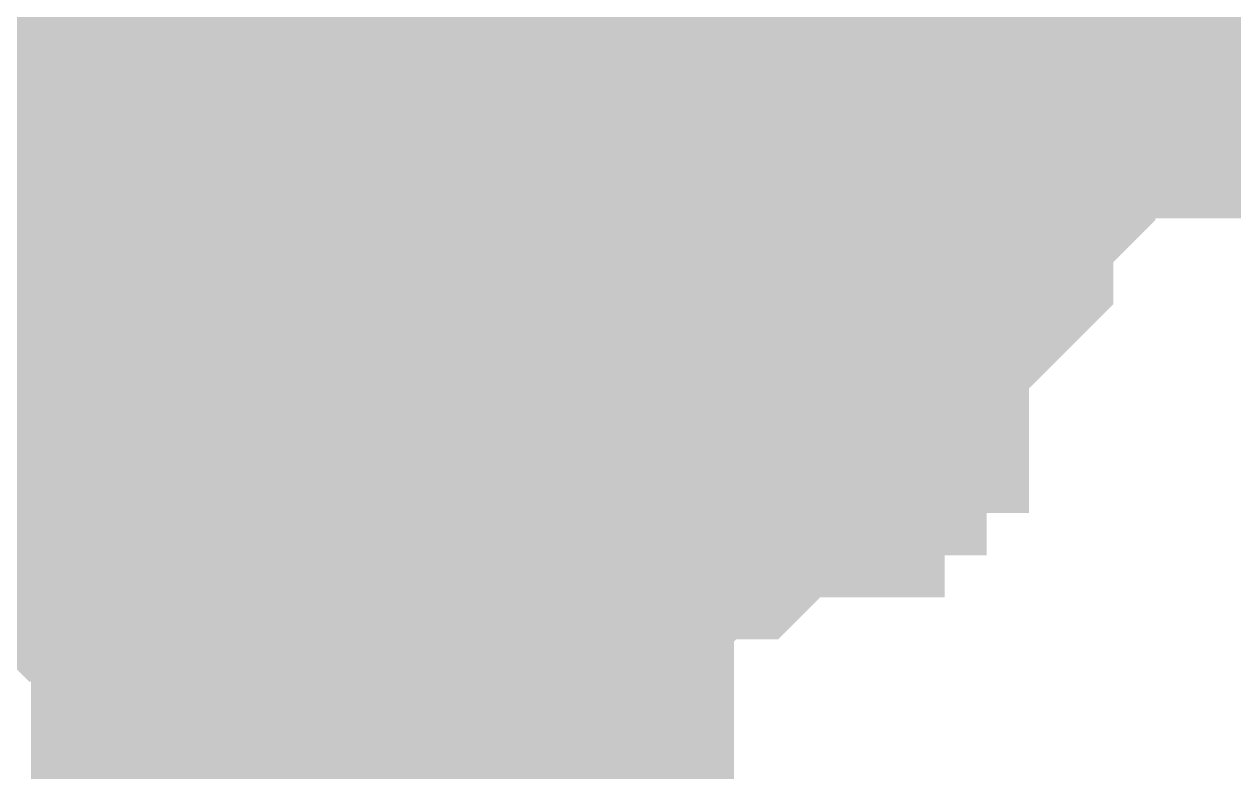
# Model space of a CAD drawing. Header units: inches. Extents: x 0 to 841, y 0 to 594.
# Drawn here: x 789.639 to 790.928, y 499.021 to 499.818 of the extents above; entities that cross this region are included whole.
import ezdxf

# ---------------------------------------------------------------- set-up
doc = ezdxf.new("R2010")
doc.units = ezdxf.units.IN
doc.layers.add('Sheet', color=255, linetype='Continuous')

msp = doc.modelspace()

# ---------------------------------------------------------------- linework, layer by layer
at = {"layer": 'Sheet'}
for points in [[(790.0208, 505.466, 0.7493, 0.7493, 0), (790.0208, 499.9859, 0.7493, 0.7493, 0)], [(752.5162, 492.4846, 0.7493, 0.7493, 0), (769.9884, 492.4846, 0.7493, 0.7493, 0), (769.9884, 499.9859, 0.7493, 0.7493, 0), (790.0208, 499.9859, 0.7493, 0.7493, 0)], [(790.0208, 499.9859, 0.7493, 0.7493, 0), (790.0208, 494.461, 0.7493, 0.7493, 0)], [(790.0208, 499.9859, 0.7493, 0.7493, 0), (790.0208, 499.9859, 0.7493, 0.7493, 0), (795.0064, 499.9859, 0.7493, 0.7493, 0)], [(790.7394, 499.9859, 0.2997, 0.2997, 0), (790.7394, 499.941, 0.2997, 0.2997, 0), (790.7394, 499.8961, 0.2997, 0.2997, 0), (790.7394, 499.8512, 0.2997, 0.2997, 0), (790.7394, 499.8063, 0.2997, 0.2997, 0), (790.7394, 499.8063, 0.2997, 0.2997, 0), (790.6945, 499.7613, 0.2997, 0.2997, 0), (790.6945, 499.7164, 0.2997, 0.2997, 0), (790.6945, 499.6715, 0.2997, 0.2997, 0), (790.6496, 499.6266, 0.2997, 0.2997, 0), (790.6496, 499.6266, 0.2997, 0.2997, 0), (790.6496, 499.5817, 0.2997, 0.2997, 0), (790.6047, 499.5368, 0.2997, 0.2997, 0), (790.6047, 499.5368, 0.2997, 0.2997, 0), (790.5598, 499.4918, 0.2997, 0.2997, 0), (790.5598, 499.4469, 0.2997, 0.2997, 0), (790.5148, 499.4469, 0.2997, 0.2997, 0), (790.5148, 499.402, 0.2997, 0.2997, 0), (790.4699, 499.402, 0.2997, 0.2997, 0), (790.4699, 499.3571, 0.2997, 0.2997, 0), (790.425, 499.3571, 0.2997, 0.2997, 0), (790.3801, 499.3122, 0.2997, 0.2997, 0), (790.3801, 499.3122, 0.2997, 0.2997, 0), (790.3352, 499.3122, 0.2997, 0.2997, 0), (790.2903, 499.2672, 0.2997, 0.2997, 0), (790.2903, 499.2672, 0.2997, 0.2997, 0), (790.2454, 499.2672, 0.2997, 0.2997, 0), (790.2004, 499.2223, 0.2997, 0.2997, 0), (790.1555, 499.2223, 0.2997, 0.2997, 0), (790.1106, 499.2223, 0.2997, 0.2997, 0), (790.1106, 499.2223, 0.2997, 0.2997, 0), (790.0657, 499.2223, 0.2997, 0.2997, 0), (790.0208, 499.2223, 0.2997, 0.2997, 0)], [(790.7394, 499.9859, 0.2997, 0.2997, 0), (790.7394, 499.941, 0.2997, 0.2997, 0), (790.7394, 499.8961, 0.2997, 0.2997, 0), (790.7394, 499.8512, 0.2997, 0.2997, 0), (790.7394, 499.8063, 0.2997, 0.2997, 0), (790.7394, 499.8063, 0.2997, 0.2997, 0), (790.6945, 499.7613, 0.2997, 0.2997, 0), (790.6945, 499.7164, 0.2997, 0.2997, 0), (790.6945, 499.6715, 0.2997, 0.2997, 0), (790.6496, 499.6266, 0.2997, 0.2997, 0), (790.6496, 499.6266, 0.2997, 0.2997, 0), (790.6496, 499.5817, 0.2997, 0.2997, 0), (790.6047, 499.5368, 0.2997, 0.2997, 0), (790.6047, 499.5368, 0.2997, 0.2997, 0), (790.5598, 499.4918, 0.2997, 0.2997, 0), (790.5598, 499.4469, 0.2997, 0.2997, 0), (790.5148, 499.4469, 0.2997, 0.2997, 0), (790.5148, 499.402, 0.2997, 0.2997, 0), (790.4699, 499.402, 0.2997, 0.2997, 0), (790.4699, 499.3571, 0.2997, 0.2997, 0), (790.425, 499.3571, 0.2997, 0.2997, 0), (790.3801, 499.3122, 0.2997, 0.2997, 0), (790.3801, 499.3122, 0.2997, 0.2997, 0), (790.3352, 499.3122, 0.2997, 0.2997, 0), (790.2903, 499.2672, 0.2997, 0.2997, 0), (790.2903, 499.2672, 0.2997, 0.2997, 0), (790.2454, 499.2672, 0.2997, 0.2997, 0), (790.2004, 499.2223, 0.2997, 0.2997, 0), (790.1555, 499.2223, 0.2997, 0.2997, 0), (790.1106, 499.2223, 0.2997, 0.2997, 0), (790.1106, 499.2223, 0.2997, 0.2997, 0), (790.0657, 499.2223, 0.2997, 0.2997, 0), (790.0208, 499.2223, 0.2997, 0.2997, 0)], [(790.7394, 499.9859, 0.2997, 0.2997, 0), (790.7394, 499.941, 0.2997, 0.2997, 0), (790.7394, 499.8961, 0.2997, 0.2997, 0), (790.7394, 499.8512, 0.2997, 0.2997, 0), (790.7394, 499.8063, 0.2997, 0.2997, 0), (790.7394, 499.8063, 0.2997, 0.2997, 0), (790.6945, 499.7613, 0.2997, 0.2997, 0), (790.6945, 499.7164, 0.2997, 0.2997, 0), (790.6945, 499.6715, 0.2997, 0.2997, 0), (790.6496, 499.6266, 0.2997, 0.2997, 0), (790.6496, 499.6266, 0.2997, 0.2997, 0), (790.6496, 499.5817, 0.2997, 0.2997, 0), (790.6047, 499.5368, 0.2997, 0.2997, 0), (790.6047, 499.5368, 0.2997, 0.2997, 0), (790.5598, 499.4918, 0.2997, 0.2997, 0), (790.5598, 499.4469, 0.2997, 0.2997, 0), (790.5148, 499.4469, 0.2997, 0.2997, 0), (790.5148, 499.402, 0.2997, 0.2997, 0), (790.4699, 499.402, 0.2997, 0.2997, 0), (790.4699, 499.3571, 0.2997, 0.2997, 0), (790.425, 499.3571, 0.2997, 0.2997, 0), (790.3801, 499.3122, 0.2997, 0.2997, 0), (790.3801, 499.3122, 0.2997, 0.2997, 0), (790.3352, 499.3122, 0.2997, 0.2997, 0), (790.2903, 499.2672, 0.2997, 0.2997, 0), (790.2903, 499.2672, 0.2997, 0.2997, 0), (790.2454, 499.2672, 0.2997, 0.2997, 0), (790.2004, 499.2223, 0.2997, 0.2997, 0), (790.1555, 499.2223, 0.2997, 0.2997, 0), (790.1106, 499.2223, 0.2997, 0.2997, 0), (790.1106, 499.2223, 0.2997, 0.2997, 0), (790.0657, 499.2223, 0.2997, 0.2997, 0), (790.0208, 499.2223, 0.2997, 0.2997, 0)], [(790.0208, 495, 0.2997, 0.2997, 0), (790.0208, 499.9859, 0.2997, 0.2997, 0)], [(790.7394, 499.9859, 0.2997, 0.2997, 0), (790.7394, 499.941, 0.2997, 0.2997, 0), (790.7394, 499.8961, 0.2997, 0.2997, 0), (790.7394, 499.8512, 0.2997, 0.2997, 0), (790.7394, 499.8063, 0.2997, 0.2997, 0), (790.7394, 499.8063, 0.2997, 0.2997, 0), (790.6945, 499.7613, 0.2997, 0.2997, 0), (790.6945, 499.7164, 0.2997, 0.2997, 0), (790.6945, 499.6715, 0.2997, 0.2997, 0), (790.6496, 499.6266, 0.2997, 0.2997, 0), (790.6496, 499.6266, 0.2997, 0.2997, 0), (790.6496, 499.5817, 0.2997, 0.2997, 0), (790.6047, 499.5368, 0.2997, 0.2997, 0), (790.6047, 499.5368, 0.2997, 0.2997, 0), (790.5598, 499.4918, 0.2997, 0.2997, 0), (790.5598, 499.4469, 0.2997, 0.2997, 0), (790.5148, 499.4469, 0.2997, 0.2997, 0), (790.5148, 499.402, 0.2997, 0.2997, 0), (790.4699, 499.402, 0.2997, 0.2997, 0), (790.4699, 499.3571, 0.2997, 0.2997, 0), (790.425, 499.3571, 0.2997, 0.2997, 0), (790.3801, 499.3122, 0.2997, 0.2997, 0), (790.3801, 499.3122, 0.2997, 0.2997, 0), (790.3352, 499.3122, 0.2997, 0.2997, 0), (790.2903, 499.2672, 0.2997, 0.2997, 0), (790.2903, 499.2672, 0.2997, 0.2997, 0), (790.2454, 499.2672, 0.2997, 0.2997, 0), (790.2004, 499.2223, 0.2997, 0.2997, 0), (790.1555, 499.2223, 0.2997, 0.2997, 0), (790.1106, 499.2223, 0.2997, 0.2997, 0), (790.1106, 499.2223, 0.2997, 0.2997, 0), (790.0657, 499.2223, 0.2997, 0.2997, 0), (790.0208, 499.2223, 0.2997, 0.2997, 0)], [(790.7394, 499.9859, 0.2997, 0.2997, 0), (790.7394, 499.941, 0.2997, 0.2997, 0), (790.7394, 499.8961, 0.2997, 0.2997, 0), (790.7394, 499.8512, 0.2997, 0.2997, 0), (790.7394, 499.8063, 0.2997, 0.2997, 0), (790.7394, 499.8063, 0.2997, 0.2997, 0), (790.6945, 499.7613, 0.2997, 0.2997, 0), (790.6945, 499.7164, 0.2997, 0.2997, 0), (790.6945, 499.6715, 0.2997, 0.2997, 0), (790.6496, 499.6266, 0.2997, 0.2997, 0), (790.6496, 499.6266, 0.2997, 0.2997, 0), (790.6496, 499.5817, 0.2997, 0.2997, 0), (790.6047, 499.5368, 0.2997, 0.2997, 0), (790.6047, 499.5368, 0.2997, 0.2997, 0), (790.5598, 499.4918, 0.2997, 0.2997, 0), (790.5598, 499.4469, 0.2997, 0.2997, 0), (790.5148, 499.4469, 0.2997, 0.2997, 0), (790.5148, 499.402, 0.2997, 0.2997, 0), (790.4699, 499.402, 0.2997, 0.2997, 0), (790.4699, 499.3571, 0.2997, 0.2997, 0), (790.425, 499.3571, 0.2997, 0.2997, 0), (790.3801, 499.3122, 0.2997, 0.2997, 0), (790.3801, 499.3122, 0.2997, 0.2997, 0), (790.3352, 499.3122, 0.2997, 0.2997, 0), (790.2903, 499.2672, 0.2997, 0.2997, 0), (790.2903, 499.2672, 0.2997, 0.2997, 0), (790.2454, 499.2672, 0.2997, 0.2997, 0), (790.2004, 499.2223, 0.2997, 0.2997, 0), (790.1555, 499.2223, 0.2997, 0.2997, 0), (790.1106, 499.2223, 0.2997, 0.2997, 0), (790.1106, 499.2223, 0.2997, 0.2997, 0), (790.0657, 499.2223, 0.2997, 0.2997, 0), (790.0208, 499.2223, 0.2997, 0.2997, 0)], [(790.7394, 499.9859, 0.2997, 0.2997, 0), (790.7394, 499.941, 0.2997, 0.2997, 0), (790.7394, 499.8961, 0.2997, 0.2997, 0), (790.7394, 499.8512, 0.2997, 0.2997, 0), (790.7394, 499.8063, 0.2997, 0.2997, 0), (790.7394, 499.8063, 0.2997, 0.2997, 0), (790.6945, 499.7613, 0.2997, 0.2997, 0), (790.6945, 499.7164, 0.2997, 0.2997, 0), (790.6945, 499.6715, 0.2997, 0.2997, 0), (790.6496, 499.6266, 0.2997, 0.2997, 0), (790.6496, 499.6266, 0.2997, 0.2997, 0), (790.6496, 499.5817, 0.2997, 0.2997, 0), (790.6047, 499.5368, 0.2997, 0.2997, 0), (790.6047, 499.5368, 0.2997, 0.2997, 0), (790.5598, 499.4918, 0.2997, 0.2997, 0), (790.5598, 499.4469, 0.2997, 0.2997, 0), (790.5148, 499.4469, 0.2997, 0.2997, 0), (790.5148, 499.402, 0.2997, 0.2997, 0), (790.4699, 499.402, 0.2997, 0.2997, 0), (790.4699, 499.3571, 0.2997, 0.2997, 0), (790.425, 499.3571, 0.2997, 0.2997, 0), (790.3801, 499.3122, 0.2997, 0.2997, 0), (790.3801, 499.3122, 0.2997, 0.2997, 0), (790.3352, 499.3122, 0.2997, 0.2997, 0), (790.2903, 499.2672, 0.2997, 0.2997, 0), (790.2903, 499.2672, 0.2997, 0.2997, 0), (790.2454, 499.2672, 0.2997, 0.2997, 0), (790.2004, 499.2223, 0.2997, 0.2997, 0), (790.1555, 499.2223, 0.2997, 0.2997, 0), (790.1106, 499.2223, 0.2997, 0.2997, 0), (790.1106, 499.2223, 0.2997, 0.2997, 0), (790.0657, 499.2223, 0.2997, 0.2997, 0), (790.0208, 499.2223, 0.2997, 0.2997, 0)], [(790.5148, 499.9859, 0.2997, 0.2997, 0), (790.5148, 499.941, 0.2997, 0.2997, 0), (790.5148, 499.941, 0.2997, 0.2997, 0), (790.5148, 499.8961, 0.2997, 0.2997, 0), (790.5148, 499.8961, 0.2997, 0.2997, 0), (790.5148, 499.8512, 0.2997, 0.2997, 0), (790.4699, 499.8512, 0.2997, 0.2997, 0), (790.4699, 499.8063, 0.2997, 0.2997, 0), (790.4699, 499.8063, 0.2997, 0.2997, 0), (790.4699, 499.7613, 0.2997, 0.2997, 0), (790.4699, 499.7613, 0.2997, 0.2997, 0), (790.425, 499.7164, 0.2997, 0.2997, 0), (790.425, 499.7164, 0.2997, 0.2997, 0), (790.425, 499.6715, 0.2997, 0.2997, 0), (790.3801, 499.6715, 0.2997, 0.2997, 0), (790.3801, 499.6715, 0.2997, 0.2997, 0), (790.3801, 499.6266, 0.2997, 0.2997, 0), (790.3352, 499.6266, 0.2997, 0.2997, 0), (790.3352, 499.6266, 0.2997, 0.2997, 0), (790.3352, 499.5817, 0.2997, 0.2997, 0), (790.2903, 499.5817, 0.2997, 0.2997, 0), (790.2903, 499.5817, 0.2997, 0.2997, 0), (790.2454, 499.5368, 0.2997, 0.2997, 0), (790.2454, 499.5368, 0.2997, 0.2997, 0), (790.2004, 499.5368, 0.2997, 0.2997, 0), (790.2004, 499.5368, 0.2997, 0.2997, 0), (790.1555, 499.5368, 0.2997, 0.2997, 0), (790.1555, 499.4918, 0.2997, 0.2997, 0), (790.1106, 499.4918, 0.2997, 0.2997, 0), (790.1106, 499.4918, 0.2997, 0.2997, 0), (790.0657, 499.4918, 0.2997, 0.2997, 0), (790.0657, 499.4918, 0.2997, 0.2997, 0), (790.0208, 499.4918, 0.2997, 0.2997, 0)], [(790.5148, 499.9859, 0.2997, 0.2997, 0), (790.5148, 499.941, 0.2997, 0.2997, 0), (790.5148, 499.941, 0.2997, 0.2997, 0), (790.5148, 499.8961, 0.2997, 0.2997, 0), (790.5148, 499.8961, 0.2997, 0.2997, 0), (790.5148, 499.8512, 0.2997, 0.2997, 0), (790.4699, 499.8512, 0.2997, 0.2997, 0), (790.4699, 499.8063, 0.2997, 0.2997, 0), (790.4699, 499.8063, 0.2997, 0.2997, 0), (790.4699, 499.7613, 0.2997, 0.2997, 0), (790.4699, 499.7613, 0.2997, 0.2997, 0), (790.425, 499.7164, 0.2997, 0.2997, 0), (790.425, 499.7164, 0.2997, 0.2997, 0), (790.425, 499.6715, 0.2997, 0.2997, 0), (790.3801, 499.6715, 0.2997, 0.2997, 0), (790.3801, 499.6715, 0.2997, 0.2997, 0), (790.3801, 499.6266, 0.2997, 0.2997, 0), (790.3352, 499.6266, 0.2997, 0.2997, 0), (790.3352, 499.6266, 0.2997, 0.2997, 0), (790.3352, 499.5817, 0.2997, 0.2997, 0), (790.2903, 499.5817, 0.2997, 0.2997, 0), (790.2903, 499.5817, 0.2997, 0.2997, 0), (790.2454, 499.5368, 0.2997, 0.2997, 0), (790.2454, 499.5368, 0.2997, 0.2997, 0), (790.2004, 499.5368, 0.2997, 0.2997, 0), (790.2004, 499.5368, 0.2997, 0.2997, 0), (790.1555, 499.5368, 0.2997, 0.2997, 0), (790.1555, 499.4918, 0.2997, 0.2997, 0), (790.1106, 499.4918, 0.2997, 0.2997, 0), (790.1106, 499.4918, 0.2997, 0.2997, 0), (790.0657, 499.4918, 0.2997, 0.2997, 0), (790.0657, 499.4918, 0.2997, 0.2997, 0), (790.0208, 499.4918, 0.2997, 0.2997, 0)], [(790.5148, 499.9859, 0.2997, 0.2997, 0), (790.5148, 499.941, 0.2997, 0.2997, 0), (790.5148, 499.941, 0.2997, 0.2997, 0), (790.5148, 499.8961, 0.2997, 0.2997, 0), (790.5148, 499.8961, 0.2997, 0.2997, 0), (790.5148, 499.8512, 0.2997, 0.2997, 0), (790.4699, 499.8512, 0.2997, 0.2997, 0), (790.4699, 499.8063, 0.2997, 0.2997, 0), (790.4699, 499.8063, 0.2997, 0.2997, 0), (790.4699, 499.7613, 0.2997, 0.2997, 0), (790.4699, 499.7613, 0.2997, 0.2997, 0), (790.425, 499.7164, 0.2997, 0.2997, 0), (790.425, 499.7164, 0.2997, 0.2997, 0), (790.425, 499.6715, 0.2997, 0.2997, 0), (790.3801, 499.6715, 0.2997, 0.2997, 0), (790.3801, 499.6715, 0.2997, 0.2997, 0), (790.3801, 499.6266, 0.2997, 0.2997, 0), (790.3352, 499.6266, 0.2997, 0.2997, 0), (790.3352, 499.6266, 0.2997, 0.2997, 0), (790.3352, 499.5817, 0.2997, 0.2997, 0), (790.2903, 499.5817, 0.2997, 0.2997, 0), (790.2903, 499.5817, 0.2997, 0.2997, 0), (790.2454, 499.5368, 0.2997, 0.2997, 0), (790.2454, 499.5368, 0.2997, 0.2997, 0), (790.2004, 499.5368, 0.2997, 0.2997, 0), (790.2004, 499.5368, 0.2997, 0.2997, 0), (790.1555, 499.5368, 0.2997, 0.2997, 0), (790.1555, 499.4918, 0.2997, 0.2997, 0), (790.1106, 499.4918, 0.2997, 0.2997, 0), (790.1106, 499.4918, 0.2997, 0.2997, 0), (790.0657, 499.4918, 0.2997, 0.2997, 0), (790.0657, 499.4918, 0.2997, 0.2997, 0), (790.0208, 499.4918, 0.2997, 0.2997, 0)], [(790.5148, 499.9859, 0.2997, 0.2997, 0), (790.5148, 499.941, 0.2997, 0.2997, 0), (790.5148, 499.941, 0.2997, 0.2997, 0), (790.5148, 499.8961, 0.2997, 0.2997, 0), (790.5148, 499.8961, 0.2997, 0.2997, 0), (790.5148, 499.8512, 0.2997, 0.2997, 0), (790.4699, 499.8512, 0.2997, 0.2997, 0), (790.4699, 499.8063, 0.2997, 0.2997, 0), (790.4699, 499.8063, 0.2997, 0.2997, 0), (790.4699, 499.7613, 0.2997, 0.2997, 0), (790.4699, 499.7613, 0.2997, 0.2997, 0), (790.425, 499.7164, 0.2997, 0.2997, 0), (790.425, 499.7164, 0.2997, 0.2997, 0), (790.425, 499.6715, 0.2997, 0.2997, 0), (790.3801, 499.6715, 0.2997, 0.2997, 0), (790.3801, 499.6715, 0.2997, 0.2997, 0), (790.3801, 499.6266, 0.2997, 0.2997, 0), (790.3352, 499.6266, 0.2997, 0.2997, 0), (790.3352, 499.6266, 0.2997, 0.2997, 0), (790.3352, 499.5817, 0.2997, 0.2997, 0), (790.2903, 499.5817, 0.2997, 0.2997, 0), (790.2903, 499.5817, 0.2997, 0.2997, 0), (790.2454, 499.5368, 0.2997, 0.2997, 0), (790.2454, 499.5368, 0.2997, 0.2997, 0), (790.2004, 499.5368, 0.2997, 0.2997, 0), (790.2004, 499.5368, 0.2997, 0.2997, 0), (790.1555, 499.5368, 0.2997, 0.2997, 0), (790.1555, 499.4918, 0.2997, 0.2997, 0), (790.1106, 499.4918, 0.2997, 0.2997, 0), (790.1106, 499.4918, 0.2997, 0.2997, 0), (790.0657, 499.4918, 0.2997, 0.2997, 0), (790.0657, 499.4918, 0.2997, 0.2997, 0), (790.0208, 499.4918, 0.2997, 0.2997, 0)], [(790.0208, 499.4918, 0.2997, 0.2997, 0), (789.9759, 499.4918, 0.2997, 0.2997, 0), (789.9759, 499.4918, 0.2997, 0.2997, 0), (789.9309, 499.4918, 0.2997, 0.2997, 0), (789.886, 499.4918, 0.2997, 0.2997, 0), (789.886, 499.4918, 0.2997, 0.2997, 0), (789.8411, 499.5368, 0.2997, 0.2997, 0), (789.8411, 499.5368, 0.2997, 0.2997, 0), (789.7962, 499.5368, 0.2997, 0.2997, 0), (789.7962, 499.5368, 0.2997, 0.2997, 0), (789.7513, 499.5368, 0.2997, 0.2997, 0), (789.7513, 499.5817, 0.2997, 0.2997, 0), (789.7064, 499.5817, 0.2997, 0.2997, 0), (789.7064, 499.5817, 0.2997, 0.2997, 0), (789.6615, 499.6266, 0.2997, 0.2997, 0), (789.6615, 499.6266, 0.2997, 0.2997, 0), (789.6165, 499.6266, 0.2997, 0.2997, 0), (789.6165, 499.6715, 0.2997, 0.2997, 0), (789.6165, 499.6715, 0.2997, 0.2997, 0), (789.5716, 499.6715, 0.2997, 0.2997, 0), (789.5716, 499.7164, 0.2997, 0.2997, 0), (789.5716, 499.7164, 0.2997, 0.2997, 0), (789.5267, 499.7613, 0.2997, 0.2997, 0), (789.5267, 499.7613, 0.2997, 0.2997, 0), (789.5267, 499.8063, 0.2997, 0.2997, 0), (789.5267, 499.8063, 0.2997, 0.2997, 0), (789.5267, 499.8512, 0.2997, 0.2997, 0), (789.4818, 499.8512, 0.2997, 0.2997, 0)], [(790.0208, 499.4918, 0.2997, 0.2997, 0), (789.9759, 499.4918, 0.2997, 0.2997, 0), (789.9759, 499.4918, 0.2997, 0.2997, 0), (789.9309, 499.4918, 0.2997, 0.2997, 0), (789.886, 499.4918, 0.2997, 0.2997, 0), (789.886, 499.4918, 0.2997, 0.2997, 0), (789.8411, 499.5368, 0.2997, 0.2997, 0), (789.8411, 499.5368, 0.2997, 0.2997, 0), (789.7962, 499.5368, 0.2997, 0.2997, 0), (789.7962, 499.5368, 0.2997, 0.2997, 0), (789.7513, 499.5368, 0.2997, 0.2997, 0), (789.7513, 499.5817, 0.2997, 0.2997, 0), (789.7064, 499.5817, 0.2997, 0.2997, 0), (789.7064, 499.5817, 0.2997, 0.2997, 0), (789.6615, 499.6266, 0.2997, 0.2997, 0), (789.6615, 499.6266, 0.2997, 0.2997, 0), (789.6165, 499.6266, 0.2997, 0.2997, 0), (789.6165, 499.6715, 0.2997, 0.2997, 0), (789.6165, 499.6715, 0.2997, 0.2997, 0), (789.5716, 499.6715, 0.2997, 0.2997, 0), (789.5716, 499.7164, 0.2997, 0.2997, 0), (789.5716, 499.7164, 0.2997, 0.2997, 0), (789.5267, 499.7613, 0.2997, 0.2997, 0), (789.5267, 499.7613, 0.2997, 0.2997, 0), (789.5267, 499.8063, 0.2997, 0.2997, 0), (789.5267, 499.8063, 0.2997, 0.2997, 0), (789.5267, 499.8512, 0.2997, 0.2997, 0), (789.4818, 499.8512, 0.2997, 0.2997, 0)], [(790.0208, 499.4918, 0.2997, 0.2997, 0), (789.9759, 499.4918, 0.2997, 0.2997, 0), (789.9759, 499.4918, 0.2997, 0.2997, 0), (789.9309, 499.4918, 0.2997, 0.2997, 0), (789.886, 499.4918, 0.2997, 0.2997, 0), (789.886, 499.4918, 0.2997, 0.2997, 0), (789.8411, 499.5368, 0.2997, 0.2997, 0), (789.8411, 499.5368, 0.2997, 0.2997, 0), (789.7962, 499.5368, 0.2997, 0.2997, 0), (789.7962, 499.5368, 0.2997, 0.2997, 0), (789.7513, 499.5368, 0.2997, 0.2997, 0), (789.7513, 499.5817, 0.2997, 0.2997, 0), (789.7064, 499.5817, 0.2997, 0.2997, 0), (789.7064, 499.5817, 0.2997, 0.2997, 0), (789.6615, 499.6266, 0.2997, 0.2997, 0), (789.6615, 499.6266, 0.2997, 0.2997, 0), (789.6165, 499.6266, 0.2997, 0.2997, 0), (789.6165, 499.6715, 0.2997, 0.2997, 0), (789.6165, 499.6715, 0.2997, 0.2997, 0), (789.5716, 499.6715, 0.2997, 0.2997, 0), (789.5716, 499.7164, 0.2997, 0.2997, 0), (789.5716, 499.7164, 0.2997, 0.2997, 0), (789.5267, 499.7613, 0.2997, 0.2997, 0), (789.5267, 499.7613, 0.2997, 0.2997, 0), (789.5267, 499.8063, 0.2997, 0.2997, 0), (789.5267, 499.8063, 0.2997, 0.2997, 0), (789.5267, 499.8512, 0.2997, 0.2997, 0), (789.4818, 499.8512, 0.2997, 0.2997, 0)], [(790.0208, 499.4918, 0.2997, 0.2997, 0), (789.9759, 499.4918, 0.2997, 0.2997, 0), (789.9759, 499.4918, 0.2997, 0.2997, 0), (789.9309, 499.4918, 0.2997, 0.2997, 0), (789.886, 499.4918, 0.2997, 0.2997, 0), (789.886, 499.4918, 0.2997, 0.2997, 0), (789.8411, 499.5368, 0.2997, 0.2997, 0), (789.8411, 499.5368, 0.2997, 0.2997, 0), (789.7962, 499.5368, 0.2997, 0.2997, 0), (789.7962, 499.5368, 0.2997, 0.2997, 0), (789.7513, 499.5368, 0.2997, 0.2997, 0), (789.7513, 499.5817, 0.2997, 0.2997, 0), (789.7064, 499.5817, 0.2997, 0.2997, 0), (789.7064, 499.5817, 0.2997, 0.2997, 0), (789.6615, 499.6266, 0.2997, 0.2997, 0), (789.6615, 499.6266, 0.2997, 0.2997, 0), (789.6165, 499.6266, 0.2997, 0.2997, 0), (789.6165, 499.6715, 0.2997, 0.2997, 0), (789.6165, 499.6715, 0.2997, 0.2997, 0), (789.5716, 499.6715, 0.2997, 0.2997, 0), (789.5716, 499.7164, 0.2997, 0.2997, 0), (789.5716, 499.7164, 0.2997, 0.2997, 0), (789.5267, 499.7613, 0.2997, 0.2997, 0), (789.5267, 499.7613, 0.2997, 0.2997, 0), (789.5267, 499.8063, 0.2997, 0.2997, 0), (789.5267, 499.8063, 0.2997, 0.2997, 0), (789.5267, 499.8512, 0.2997, 0.2997, 0), (789.4818, 499.8512, 0.2997, 0.2997, 0)], [(790.7394, 499.8961, 0.0991, 0.0991, 0), (790.7394, 499.8512, 0.0991, 0.0991, 0), (790.7394, 499.8063, 0.0991, 0.0991, 0), (790.7394, 499.8063, 0.0991, 0.0991, 0), (790.6945, 499.7613, 0.0991, 0.0991, 0), (790.6945, 499.7164, 0.0991, 0.0991, 0), (790.6945, 499.6715, 0.0991, 0.0991, 0), (790.6496, 499.6266, 0.0991, 0.0991, 0), (790.6496, 499.6266, 0.0991, 0.0991, 0), (790.6496, 499.5817, 0.0991, 0.0991, 0), (790.6047, 499.5368, 0.0991, 0.0991, 0), (790.6047, 499.5368, 0.0991, 0.0991, 0), (790.5598, 499.4918, 0.0991, 0.0991, 0), (790.5598, 499.4469, 0.0991, 0.0991, 0), (790.5148, 499.4469, 0.0991, 0.0991, 0), (790.5148, 499.402, 0.0991, 0.0991, 0), (790.4699, 499.402, 0.0991, 0.0991, 0), (790.4699, 499.3571, 0.0991, 0.0991, 0), (790.425, 499.3571, 0.0991, 0.0991, 0), (790.3801, 499.3122, 0.0991, 0.0991, 0), (790.3801, 499.3122, 0.0991, 0.0991, 0), (790.3352, 499.3122, 0.0991, 0.0991, 0), (790.2903, 499.2672, 0.0991, 0.0991, 0), (790.2903, 499.2672, 0.0991, 0.0991, 0), (790.2454, 499.2672, 0.0991, 0.0991, 0), (790.2004, 499.2223, 0.0991, 0.0991, 0), (790.1555, 499.2223, 0.0991, 0.0991, 0), (790.1106, 499.2223, 0.0991, 0.0991, 0), (790.1106, 499.2223, 0.0991, 0.0991, 0), (790.0657, 499.2223, 0.0991, 0.0991, 0), (790.0208, 499.2223, 0.0991, 0.0991, 0)], [(790.7394, 499.8961, 0.0991, 0.0991, 0), (790.7394, 499.8512, 0.0991, 0.0991, 0), (790.7394, 499.8063, 0.0991, 0.0991, 0), (790.7394, 499.8063, 0.0991, 0.0991, 0), (790.6945, 499.7613, 0.0991, 0.0991, 0), (790.6945, 499.7164, 0.0991, 0.0991, 0), (790.6945, 499.6715, 0.0991, 0.0991, 0), (790.6496, 499.6266, 0.0991, 0.0991, 0), (790.6496, 499.6266, 0.0991, 0.0991, 0), (790.6496, 499.5817, 0.0991, 0.0991, 0), (790.6047, 499.5368, 0.0991, 0.0991, 0), (790.6047, 499.5368, 0.0991, 0.0991, 0), (790.5598, 499.4918, 0.0991, 0.0991, 0), (790.5598, 499.4469, 0.0991, 0.0991, 0), (790.5148, 499.4469, 0.0991, 0.0991, 0), (790.5148, 499.402, 0.0991, 0.0991, 0), (790.4699, 499.402, 0.0991, 0.0991, 0), (790.4699, 499.3571, 0.0991, 0.0991, 0), (790.425, 499.3571, 0.0991, 0.0991, 0), (790.3801, 499.3122, 0.0991, 0.0991, 0), (790.3801, 499.3122, 0.0991, 0.0991, 0), (790.3352, 499.3122, 0.0991, 0.0991, 0), (790.2903, 499.2672, 0.0991, 0.0991, 0), (790.2903, 499.2672, 0.0991, 0.0991, 0), (790.2454, 499.2672, 0.0991, 0.0991, 0), (790.2004, 499.2223, 0.0991, 0.0991, 0), (790.1555, 499.2223, 0.0991, 0.0991, 0), (790.1106, 499.2223, 0.0991, 0.0991, 0), (790.1106, 499.2223, 0.0991, 0.0991, 0), (790.0657, 499.2223, 0.0991, 0.0991, 0), (790.0208, 499.2223, 0.0991, 0.0991, 0)], [(790.7394, 499.8961, 0.0991, 0.0991, 0), (790.7394, 499.8512, 0.0991, 0.0991, 0), (790.7394, 499.8063, 0.0991, 0.0991, 0), (790.7394, 499.8063, 0.0991, 0.0991, 0), (790.6945, 499.7613, 0.0991, 0.0991, 0), (790.6945, 499.7164, 0.0991, 0.0991, 0), (790.6945, 499.6715, 0.0991, 0.0991, 0), (790.6496, 499.6266, 0.0991, 0.0991, 0), (790.6496, 499.6266, 0.0991, 0.0991, 0), (790.6496, 499.5817, 0.0991, 0.0991, 0), (790.6047, 499.5368, 0.0991, 0.0991, 0), (790.6047, 499.5368, 0.0991, 0.0991, 0), (790.5598, 499.4918, 0.0991, 0.0991, 0), (790.5598, 499.4469, 0.0991, 0.0991, 0), (790.5148, 499.4469, 0.0991, 0.0991, 0), (790.5148, 499.402, 0.0991, 0.0991, 0), (790.4699, 499.402, 0.0991, 0.0991, 0), (790.4699, 499.3571, 0.0991, 0.0991, 0), (790.425, 499.3571, 0.0991, 0.0991, 0), (790.3801, 499.3122, 0.0991, 0.0991, 0), (790.3801, 499.3122, 0.0991, 0.0991, 0), (790.3352, 499.3122, 0.0991, 0.0991, 0), (790.2903, 499.2672, 0.0991, 0.0991, 0), (790.2903, 499.2672, 0.0991, 0.0991, 0), (790.2454, 499.2672, 0.0991, 0.0991, 0), (790.2004, 499.2223, 0.0991, 0.0991, 0), (790.1555, 499.2223, 0.0991, 0.0991, 0), (790.1106, 499.2223, 0.0991, 0.0991, 0), (790.1106, 499.2223, 0.0991, 0.0991, 0), (790.0657, 499.2223, 0.0991, 0.0991, 0), (790.0208, 499.2223, 0.0991, 0.0991, 0)], [(790.7394, 499.8961, 0.0991, 0.0991, 0), (790.7394, 499.8512, 0.0991, 0.0991, 0), (790.7394, 499.8063, 0.0991, 0.0991, 0), (790.7394, 499.8063, 0.0991, 0.0991, 0), (790.6945, 499.7613, 0.0991, 0.0991, 0), (790.6945, 499.7164, 0.0991, 0.0991, 0), (790.6945, 499.6715, 0.0991, 0.0991, 0), (790.6496, 499.6266, 0.0991, 0.0991, 0), (790.6496, 499.6266, 0.0991, 0.0991, 0), (790.6496, 499.5817, 0.0991, 0.0991, 0), (790.6047, 499.5368, 0.0991, 0.0991, 0), (790.6047, 499.5368, 0.0991, 0.0991, 0), (790.5598, 499.4918, 0.0991, 0.0991, 0), (790.5598, 499.4469, 0.0991, 0.0991, 0), (790.5148, 499.4469, 0.0991, 0.0991, 0), (790.5148, 499.402, 0.0991, 0.0991, 0), (790.4699, 499.402, 0.0991, 0.0991, 0), (790.4699, 499.3571, 0.0991, 0.0991, 0), (790.425, 499.3571, 0.0991, 0.0991, 0), (790.3801, 499.3122, 0.0991, 0.0991, 0), (790.3801, 499.3122, 0.0991, 0.0991, 0), (790.3352, 499.3122, 0.0991, 0.0991, 0), (790.2903, 499.2672, 0.0991, 0.0991, 0), (790.2903, 499.2672, 0.0991, 0.0991, 0), (790.2454, 499.2672, 0.0991, 0.0991, 0), (790.2004, 499.2223, 0.0991, 0.0991, 0), (790.1555, 499.2223, 0.0991, 0.0991, 0), (790.1106, 499.2223, 0.0991, 0.0991, 0), (790.1106, 499.2223, 0.0991, 0.0991, 0), (790.0657, 499.2223, 0.0991, 0.0991, 0), (790.0208, 499.2223, 0.0991, 0.0991, 0)], [(790.7394, 499.8961, 0.0991, 0.0991, 0), (790.7394, 499.8512, 0.0991, 0.0991, 0), (790.7394, 499.8063, 0.0991, 0.0991, 0), (790.7394, 499.8063, 0.0991, 0.0991, 0), (790.6945, 499.7613, 0.0991, 0.0991, 0), (790.6945, 499.7164, 0.0991, 0.0991, 0), (790.6945, 499.6715, 0.0991, 0.0991, 0), (790.6496, 499.6266, 0.0991, 0.0991, 0), (790.6496, 499.6266, 0.0991, 0.0991, 0), (790.6496, 499.5817, 0.0991, 0.0991, 0), (790.6047, 499.5368, 0.0991, 0.0991, 0), (790.6047, 499.5368, 0.0991, 0.0991, 0), (790.5598, 499.4918, 0.0991, 0.0991, 0), (790.5598, 499.4469, 0.0991, 0.0991, 0), (790.5148, 499.4469, 0.0991, 0.0991, 0), (790.5148, 499.402, 0.0991, 0.0991, 0), (790.4699, 499.402, 0.0991, 0.0991, 0), (790.4699, 499.3571, 0.0991, 0.0991, 0), (790.425, 499.3571, 0.0991, 0.0991, 0), (790.3801, 499.3122, 0.0991, 0.0991, 0), (790.3801, 499.3122, 0.0991, 0.0991, 0), (790.3352, 499.3122, 0.0991, 0.0991, 0), (790.2903, 499.2672, 0.0991, 0.0991, 0), (790.2903, 499.2672, 0.0991, 0.0991, 0), (790.2454, 499.2672, 0.0991, 0.0991, 0), (790.2004, 499.2223, 0.0991, 0.0991, 0), (790.1555, 499.2223, 0.0991, 0.0991, 0), (790.1106, 499.2223, 0.0991, 0.0991, 0), (790.1106, 499.2223, 0.0991, 0.0991, 0), (790.0657, 499.2223, 0.0991, 0.0991, 0), (790.0208, 499.2223, 0.0991, 0.0991, 0)], [(790.7394, 499.8961, 0.0991, 0.0991, 0), (790.7394, 499.8512, 0.0991, 0.0991, 0), (790.7394, 499.8063, 0.0991, 0.0991, 0), (790.7394, 499.8063, 0.0991, 0.0991, 0), (790.6945, 499.7613, 0.0991, 0.0991, 0), (790.6945, 499.7164, 0.0991, 0.0991, 0), (790.6945, 499.6715, 0.0991, 0.0991, 0), (790.6496, 499.6266, 0.0991, 0.0991, 0), (790.6496, 499.6266, 0.0991, 0.0991, 0), (790.6496, 499.5817, 0.0991, 0.0991, 0), (790.6047, 499.5368, 0.0991, 0.0991, 0), (790.6047, 499.5368, 0.0991, 0.0991, 0), (790.5598, 499.4918, 0.0991, 0.0991, 0), (790.5598, 499.4469, 0.0991, 0.0991, 0), (790.5148, 499.4469, 0.0991, 0.0991, 0), (790.5148, 499.402, 0.0991, 0.0991, 0), (790.4699, 499.402, 0.0991, 0.0991, 0), (790.4699, 499.3571, 0.0991, 0.0991, 0), (790.425, 499.3571, 0.0991, 0.0991, 0), (790.3801, 499.3122, 0.0991, 0.0991, 0), (790.3801, 499.3122, 0.0991, 0.0991, 0), (790.3352, 499.3122, 0.0991, 0.0991, 0), (790.2903, 499.2672, 0.0991, 0.0991, 0), (790.2903, 499.2672, 0.0991, 0.0991, 0), (790.2454, 499.2672, 0.0991, 0.0991, 0), (790.2004, 499.2223, 0.0991, 0.0991, 0), (790.1555, 499.2223, 0.0991, 0.0991, 0), (790.1106, 499.2223, 0.0991, 0.0991, 0), (790.1106, 499.2223, 0.0991, 0.0991, 0), (790.0657, 499.2223, 0.0991, 0.0991, 0), (790.0208, 499.2223, 0.0991, 0.0991, 0)], [(790.5148, 499.8961, 0.0991, 0.0991, 0), (790.5148, 499.8512, 0.0991, 0.0991, 0), (790.4699, 499.8512, 0.0991, 0.0991, 0), (790.4699, 499.8063, 0.0991, 0.0991, 0), (790.4699, 499.8063, 0.0991, 0.0991, 0), (790.4699, 499.7613, 0.0991, 0.0991, 0), (790.4699, 499.7613, 0.0991, 0.0991, 0), (790.425, 499.7164, 0.0991, 0.0991, 0), (790.425, 499.7164, 0.0991, 0.0991, 0), (790.425, 499.6715, 0.0991, 0.0991, 0), (790.3801, 499.6715, 0.0991, 0.0991, 0), (790.3801, 499.6715, 0.0991, 0.0991, 0), (790.3801, 499.6266, 0.0991, 0.0991, 0), (790.3352, 499.6266, 0.0991, 0.0991, 0), (790.3352, 499.6266, 0.0991, 0.0991, 0), (790.3352, 499.5817, 0.0991, 0.0991, 0), (790.2903, 499.5817, 0.0991, 0.0991, 0), (790.2903, 499.5817, 0.0991, 0.0991, 0), (790.2454, 499.5368, 0.0991, 0.0991, 0), (790.2454, 499.5368, 0.0991, 0.0991, 0), (790.2004, 499.5368, 0.0991, 0.0991, 0), (790.2004, 499.5368, 0.0991, 0.0991, 0), (790.1555, 499.5368, 0.0991, 0.0991, 0), (790.1555, 499.4918, 0.0991, 0.0991, 0), (790.1106, 499.4918, 0.0991, 0.0991, 0), (790.1106, 499.4918, 0.0991, 0.0991, 0), (790.0657, 499.4918, 0.0991, 0.0991, 0), (790.0657, 499.4918, 0.0991, 0.0991, 0), (790.0208, 499.4918, 0.0991, 0.0991, 0)], [(790.5148, 499.8961, 0.0991, 0.0991, 0), (790.5148, 499.8512, 0.0991, 0.0991, 0), (790.4699, 499.8512, 0.0991, 0.0991, 0), (790.4699, 499.8063, 0.0991, 0.0991, 0), (790.4699, 499.8063, 0.0991, 0.0991, 0), (790.4699, 499.7613, 0.0991, 0.0991, 0), (790.4699, 499.7613, 0.0991, 0.0991, 0), (790.425, 499.7164, 0.0991, 0.0991, 0), (790.425, 499.7164, 0.0991, 0.0991, 0), (790.425, 499.6715, 0.0991, 0.0991, 0), (790.3801, 499.6715, 0.0991, 0.0991, 0), (790.3801, 499.6715, 0.0991, 0.0991, 0), (790.3801, 499.6266, 0.0991, 0.0991, 0), (790.3352, 499.6266, 0.0991, 0.0991, 0), (790.3352, 499.6266, 0.0991, 0.0991, 0), (790.3352, 499.5817, 0.0991, 0.0991, 0), (790.2903, 499.5817, 0.0991, 0.0991, 0), (790.2903, 499.5817, 0.0991, 0.0991, 0), (790.2454, 499.5368, 0.0991, 0.0991, 0), (790.2454, 499.5368, 0.0991, 0.0991, 0), (790.2004, 499.5368, 0.0991, 0.0991, 0), (790.2004, 499.5368, 0.0991, 0.0991, 0), (790.1555, 499.5368, 0.0991, 0.0991, 0), (790.1555, 499.4918, 0.0991, 0.0991, 0), (790.1106, 499.4918, 0.0991, 0.0991, 0), (790.1106, 499.4918, 0.0991, 0.0991, 0), (790.0657, 499.4918, 0.0991, 0.0991, 0), (790.0657, 499.4918, 0.0991, 0.0991, 0), (790.0208, 499.4918, 0.0991, 0.0991, 0)], [(790.5148, 499.8961, 0.0991, 0.0991, 0), (790.5148, 499.8512, 0.0991, 0.0991, 0), (790.4699, 499.8512, 0.0991, 0.0991, 0), (790.4699, 499.8063, 0.0991, 0.0991, 0), (790.4699, 499.8063, 0.0991, 0.0991, 0), (790.4699, 499.7613, 0.0991, 0.0991, 0), (790.4699, 499.7613, 0.0991, 0.0991, 0), (790.425, 499.7164, 0.0991, 0.0991, 0), (790.425, 499.7164, 0.0991, 0.0991, 0), (790.425, 499.6715, 0.0991, 0.0991, 0), (790.3801, 499.6715, 0.0991, 0.0991, 0), (790.3801, 499.6715, 0.0991, 0.0991, 0), (790.3801, 499.6266, 0.0991, 0.0991, 0), (790.3352, 499.6266, 0.0991, 0.0991, 0), (790.3352, 499.6266, 0.0991, 0.0991, 0), (790.3352, 499.5817, 0.0991, 0.0991, 0), (790.2903, 499.5817, 0.0991, 0.0991, 0), (790.2903, 499.5817, 0.0991, 0.0991, 0), (790.2454, 499.5368, 0.0991, 0.0991, 0), (790.2454, 499.5368, 0.0991, 0.0991, 0), (790.2004, 499.5368, 0.0991, 0.0991, 0), (790.2004, 499.5368, 0.0991, 0.0991, 0), (790.1555, 499.5368, 0.0991, 0.0991, 0), (790.1555, 499.4918, 0.0991, 0.0991, 0), (790.1106, 499.4918, 0.0991, 0.0991, 0), (790.1106, 499.4918, 0.0991, 0.0991, 0), (790.0657, 499.4918, 0.0991, 0.0991, 0), (790.0657, 499.4918, 0.0991, 0.0991, 0), (790.0208, 499.4918, 0.0991, 0.0991, 0)], [(790.5148, 499.8961, 0.0991, 0.0991, 0), (790.5148, 499.8512, 0.0991, 0.0991, 0), (790.4699, 499.8512, 0.0991, 0.0991, 0), (790.4699, 499.8063, 0.0991, 0.0991, 0), (790.4699, 499.8063, 0.0991, 0.0991, 0), (790.4699, 499.7613, 0.0991, 0.0991, 0), (790.4699, 499.7613, 0.0991, 0.0991, 0), (790.425, 499.7164, 0.0991, 0.0991, 0), (790.425, 499.7164, 0.0991, 0.0991, 0), (790.425, 499.6715, 0.0991, 0.0991, 0), (790.3801, 499.6715, 0.0991, 0.0991, 0), (790.3801, 499.6715, 0.0991, 0.0991, 0), (790.3801, 499.6266, 0.0991, 0.0991, 0), (790.3352, 499.6266, 0.0991, 0.0991, 0), (790.3352, 499.6266, 0.0991, 0.0991, 0), (790.3352, 499.5817, 0.0991, 0.0991, 0), (790.2903, 499.5817, 0.0991, 0.0991, 0), (790.2903, 499.5817, 0.0991, 0.0991, 0), (790.2454, 499.5368, 0.0991, 0.0991, 0), (790.2454, 499.5368, 0.0991, 0.0991, 0), (790.2004, 499.5368, 0.0991, 0.0991, 0), (790.2004, 499.5368, 0.0991, 0.0991, 0), (790.1555, 499.5368, 0.0991, 0.0991, 0), (790.1555, 499.4918, 0.0991, 0.0991, 0), (790.1106, 499.4918, 0.0991, 0.0991, 0), (790.1106, 499.4918, 0.0991, 0.0991, 0), (790.0657, 499.4918, 0.0991, 0.0991, 0), (790.0657, 499.4918, 0.0991, 0.0991, 0), (790.0208, 499.4918, 0.0991, 0.0991, 0)], [(790.0208, 499.4918, 0.0991, 0.0991, 0), (789.9759, 499.4918, 0.0991, 0.0991, 0), (789.9759, 499.4918, 0.0991, 0.0991, 0), (789.9309, 499.4918, 0.0991, 0.0991, 0), (789.886, 499.4918, 0.0991, 0.0991, 0), (789.886, 499.4918, 0.0991, 0.0991, 0), (789.8411, 499.5368, 0.0991, 0.0991, 0), (789.8411, 499.5368, 0.0991, 0.0991, 0), (789.7962, 499.5368, 0.0991, 0.0991, 0), (789.7962, 499.5368, 0.0991, 0.0991, 0), (789.7513, 499.5368, 0.0991, 0.0991, 0), (789.7513, 499.5817, 0.0991, 0.0991, 0), (789.7064, 499.5817, 0.0991, 0.0991, 0), (789.7064, 499.5817, 0.0991, 0.0991, 0), (789.6615, 499.6266, 0.0991, 0.0991, 0), (789.6615, 499.6266, 0.0991, 0.0991, 0), (789.6165, 499.6266, 0.0991, 0.0991, 0), (789.6165, 499.6715, 0.0991, 0.0991, 0), (789.6165, 499.6715, 0.0991, 0.0991, 0), (789.5716, 499.6715, 0.0991, 0.0991, 0)], [(790.0208, 499.4918, 0.0991, 0.0991, 0), (789.9759, 499.4918, 0.0991, 0.0991, 0), (789.9759, 499.4918, 0.0991, 0.0991, 0), (789.9309, 499.4918, 0.0991, 0.0991, 0), (789.886, 499.4918, 0.0991, 0.0991, 0), (789.886, 499.4918, 0.0991, 0.0991, 0), (789.8411, 499.5368, 0.0991, 0.0991, 0), (789.8411, 499.5368, 0.0991, 0.0991, 0), (789.7962, 499.5368, 0.0991, 0.0991, 0), (789.7962, 499.5368, 0.0991, 0.0991, 0), (789.7513, 499.5368, 0.0991, 0.0991, 0), (789.7513, 499.5817, 0.0991, 0.0991, 0), (789.7064, 499.5817, 0.0991, 0.0991, 0), (789.7064, 499.5817, 0.0991, 0.0991, 0), (789.6615, 499.6266, 0.0991, 0.0991, 0), (789.6615, 499.6266, 0.0991, 0.0991, 0), (789.6165, 499.6266, 0.0991, 0.0991, 0), (789.6165, 499.6715, 0.0991, 0.0991, 0), (789.6165, 499.6715, 0.0991, 0.0991, 0), (789.5716, 499.6715, 0.0991, 0.0991, 0)], [(790.0208, 499.4918, 0.0991, 0.0991, 0), (789.9759, 499.4918, 0.0991, 0.0991, 0), (789.9759, 499.4918, 0.0991, 0.0991, 0), (789.9309, 499.4918, 0.0991, 0.0991, 0), (789.886, 499.4918, 0.0991, 0.0991, 0), (789.886, 499.4918, 0.0991, 0.0991, 0), (789.8411, 499.5368, 0.0991, 0.0991, 0), (789.8411, 499.5368, 0.0991, 0.0991, 0), (789.7962, 499.5368, 0.0991, 0.0991, 0), (789.7962, 499.5368, 0.0991, 0.0991, 0), (789.7513, 499.5368, 0.0991, 0.0991, 0), (789.7513, 499.5817, 0.0991, 0.0991, 0), (789.7064, 499.5817, 0.0991, 0.0991, 0), (789.7064, 499.5817, 0.0991, 0.0991, 0), (789.6615, 499.6266, 0.0991, 0.0991, 0), (789.6615, 499.6266, 0.0991, 0.0991, 0), (789.6165, 499.6266, 0.0991, 0.0991, 0), (789.6165, 499.6715, 0.0991, 0.0991, 0), (789.6165, 499.6715, 0.0991, 0.0991, 0), (789.5716, 499.6715, 0.0991, 0.0991, 0)], [(790.0208, 499.4918, 0.0991, 0.0991, 0), (789.9759, 499.4918, 0.0991, 0.0991, 0), (789.9759, 499.4918, 0.0991, 0.0991, 0), (789.9309, 499.4918, 0.0991, 0.0991, 0), (789.886, 499.4918, 0.0991, 0.0991, 0), (789.886, 499.4918, 0.0991, 0.0991, 0), (789.8411, 499.5368, 0.0991, 0.0991, 0), (789.8411, 499.5368, 0.0991, 0.0991, 0), (789.7962, 499.5368, 0.0991, 0.0991, 0), (789.7962, 499.5368, 0.0991, 0.0991, 0), (789.7513, 499.5368, 0.0991, 0.0991, 0), (789.7513, 499.5817, 0.0991, 0.0991, 0), (789.7064, 499.5817, 0.0991, 0.0991, 0), (789.7064, 499.5817, 0.0991, 0.0991, 0), (789.6615, 499.6266, 0.0991, 0.0991, 0), (789.6615, 499.6266, 0.0991, 0.0991, 0), (789.6165, 499.6266, 0.0991, 0.0991, 0), (789.6165, 499.6715, 0.0991, 0.0991, 0), (789.6165, 499.6715, 0.0991, 0.0991, 0), (789.5716, 499.6715, 0.0991, 0.0991, 0)], [(790.0208, 499.2223, 0.2997, 0.2997, 0), (789.9759, 499.2223, 0.2997, 0.2997, 0), (789.9309, 499.2223, 0.2997, 0.2997, 0), (789.886, 499.2223, 0.2997, 0.2997, 0), (789.8411, 499.2223, 0.2997, 0.2997, 0), (789.8411, 499.2223, 0.2997, 0.2997, 0), (789.7962, 499.2672, 0.2997, 0.2997, 0), (789.7513, 499.2672, 0.2997, 0.2997, 0), (789.7064, 499.2672, 0.2997, 0.2997, 0), (789.6615, 499.3122, 0.2997, 0.2997, 0), (789.6615, 499.3122, 0.2997, 0.2997, 0), (789.6165, 499.3122, 0.2997, 0.2997, 0), (789.5716, 499.3571, 0.2997, 0.2997, 0), (789.5716, 499.3571, 0.2997, 0.2997, 0), (789.5267, 499.402, 0.2997, 0.2997, 0), (789.4818, 499.402, 0.2997, 0.2997, 0)], [(790.0208, 499.2223, 0.2997, 0.2997, 0), (789.9759, 499.2223, 0.2997, 0.2997, 0), (789.9309, 499.2223, 0.2997, 0.2997, 0), (789.886, 499.2223, 0.2997, 0.2997, 0), (789.8411, 499.2223, 0.2997, 0.2997, 0), (789.8411, 499.2223, 0.2997, 0.2997, 0), (789.7962, 499.2672, 0.2997, 0.2997, 0), (789.7513, 499.2672, 0.2997, 0.2997, 0), (789.7064, 499.2672, 0.2997, 0.2997, 0), (789.6615, 499.3122, 0.2997, 0.2997, 0), (789.6615, 499.3122, 0.2997, 0.2997, 0), (789.6165, 499.3122, 0.2997, 0.2997, 0), (789.5716, 499.3571, 0.2997, 0.2997, 0), (789.5716, 499.3571, 0.2997, 0.2997, 0), (789.5267, 499.402, 0.2997, 0.2997, 0), (789.4818, 499.402, 0.2997, 0.2997, 0)], [(790.0208, 499.2223, 0.2997, 0.2997, 0), (789.9759, 499.2223, 0.2997, 0.2997, 0), (789.9309, 499.2223, 0.2997, 0.2997, 0), (789.886, 499.2223, 0.2997, 0.2997, 0), (789.8411, 499.2223, 0.2997, 0.2997, 0), (789.8411, 499.2223, 0.2997, 0.2997, 0), (789.7962, 499.2672, 0.2997, 0.2997, 0), (789.7513, 499.2672, 0.2997, 0.2997, 0), (789.7064, 499.2672, 0.2997, 0.2997, 0), (789.6615, 499.3122, 0.2997, 0.2997, 0), (789.6615, 499.3122, 0.2997, 0.2997, 0), (789.6165, 499.3122, 0.2997, 0.2997, 0), (789.5716, 499.3571, 0.2997, 0.2997, 0), (789.5716, 499.3571, 0.2997, 0.2997, 0), (789.5267, 499.402, 0.2997, 0.2997, 0), (789.4818, 499.402, 0.2997, 0.2997, 0)], [(790.0208, 499.2223, 0.2997, 0.2997, 0), (789.9759, 499.2223, 0.2997, 0.2997, 0), (789.9309, 499.2223, 0.2997, 0.2997, 0), (789.886, 499.2223, 0.2997, 0.2997, 0), (789.8411, 499.2223, 0.2997, 0.2997, 0), (789.8411, 499.2223, 0.2997, 0.2997, 0), (789.7962, 499.2672, 0.2997, 0.2997, 0), (789.7513, 499.2672, 0.2997, 0.2997, 0), (789.7064, 499.2672, 0.2997, 0.2997, 0), (789.6615, 499.3122, 0.2997, 0.2997, 0), (789.6615, 499.3122, 0.2997, 0.2997, 0), (789.6165, 499.3122, 0.2997, 0.2997, 0), (789.5716, 499.3571, 0.2997, 0.2997, 0), (789.5716, 499.3571, 0.2997, 0.2997, 0), (789.5267, 499.402, 0.2997, 0.2997, 0), (789.4818, 499.402, 0.2997, 0.2997, 0)], [(790.0208, 499.2223, 0.2997, 0.2997, 0), (789.9759, 499.2223, 0.2997, 0.2997, 0), (789.9309, 499.2223, 0.2997, 0.2997, 0), (789.886, 499.2223, 0.2997, 0.2997, 0), (789.8411, 499.2223, 0.2997, 0.2997, 0), (789.8411, 499.2223, 0.2997, 0.2997, 0), (789.7962, 499.2672, 0.2997, 0.2997, 0), (789.7513, 499.2672, 0.2997, 0.2997, 0), (789.7064, 499.2672, 0.2997, 0.2997, 0), (789.6615, 499.3122, 0.2997, 0.2997, 0), (789.6615, 499.3122, 0.2997, 0.2997, 0), (789.6165, 499.3122, 0.2997, 0.2997, 0), (789.5716, 499.3571, 0.2997, 0.2997, 0), (789.5716, 499.3571, 0.2997, 0.2997, 0), (789.5267, 499.402, 0.2997, 0.2997, 0), (789.4818, 499.402, 0.2997, 0.2997, 0)], [(790.0208, 499.2223, 0.2997, 0.2997, 0), (789.9759, 499.2223, 0.2997, 0.2997, 0), (789.9309, 499.2223, 0.2997, 0.2997, 0), (789.886, 499.2223, 0.2997, 0.2997, 0), (789.8411, 499.2223, 0.2997, 0.2997, 0), (789.8411, 499.2223, 0.2997, 0.2997, 0), (789.7962, 499.2672, 0.2997, 0.2997, 0), (789.7513, 499.2672, 0.2997, 0.2997, 0), (789.7064, 499.2672, 0.2997, 0.2997, 0), (789.6615, 499.3122, 0.2997, 0.2997, 0), (789.6615, 499.3122, 0.2997, 0.2997, 0), (789.6165, 499.3122, 0.2997, 0.2997, 0), (789.5716, 499.3571, 0.2997, 0.2997, 0), (789.5716, 499.3571, 0.2997, 0.2997, 0), (789.5267, 499.402, 0.2997, 0.2997, 0), (789.4818, 499.402, 0.2997, 0.2997, 0)], [(790.0208, 499.2223, 0.0991, 0.0991, 0), (789.9759, 499.2223, 0.0991, 0.0991, 0), (789.9309, 499.2223, 0.0991, 0.0991, 0), (789.886, 499.2223, 0.0991, 0.0991, 0), (789.8411, 499.2223, 0.0991, 0.0991, 0), (789.8411, 499.2223, 0.0991, 0.0991, 0), (789.7962, 499.2672, 0.0991, 0.0991, 0), (789.7513, 499.2672, 0.0991, 0.0991, 0), (789.7064, 499.2672, 0.0991, 0.0991, 0), (789.6615, 499.3122, 0.0991, 0.0991, 0), (789.6615, 499.3122, 0.0991, 0.0991, 0), (789.6165, 499.3122, 0.0991, 0.0991, 0), (789.5716, 499.3571, 0.0991, 0.0991, 0)], [(790.0208, 499.2223, 0.0991, 0.0991, 0), (789.9759, 499.2223, 0.0991, 0.0991, 0), (789.9309, 499.2223, 0.0991, 0.0991, 0), (789.886, 499.2223, 0.0991, 0.0991, 0), (789.8411, 499.2223, 0.0991, 0.0991, 0), (789.8411, 499.2223, 0.0991, 0.0991, 0), (789.7962, 499.2672, 0.0991, 0.0991, 0), (789.7513, 499.2672, 0.0991, 0.0991, 0), (789.7064, 499.2672, 0.0991, 0.0991, 0), (789.6615, 499.3122, 0.0991, 0.0991, 0), (789.6615, 499.3122, 0.0991, 0.0991, 0), (789.6165, 499.3122, 0.0991, 0.0991, 0), (789.5716, 499.3571, 0.0991, 0.0991, 0)], [(790.0208, 499.2223, 0.0991, 0.0991, 0), (789.9759, 499.2223, 0.0991, 0.0991, 0), (789.9309, 499.2223, 0.0991, 0.0991, 0), (789.886, 499.2223, 0.0991, 0.0991, 0), (789.8411, 499.2223, 0.0991, 0.0991, 0), (789.8411, 499.2223, 0.0991, 0.0991, 0), (789.7962, 499.2672, 0.0991, 0.0991, 0), (789.7513, 499.2672, 0.0991, 0.0991, 0), (789.7064, 499.2672, 0.0991, 0.0991, 0), (789.6615, 499.3122, 0.0991, 0.0991, 0), (789.6615, 499.3122, 0.0991, 0.0991, 0), (789.6165, 499.3122, 0.0991, 0.0991, 0), (789.5716, 499.3571, 0.0991, 0.0991, 0)], [(790.0208, 499.2223, 0.0991, 0.0991, 0), (789.9759, 499.2223, 0.0991, 0.0991, 0), (789.9309, 499.2223, 0.0991, 0.0991, 0), (789.886, 499.2223, 0.0991, 0.0991, 0), (789.8411, 499.2223, 0.0991, 0.0991, 0), (789.8411, 499.2223, 0.0991, 0.0991, 0), (789.7962, 499.2672, 0.0991, 0.0991, 0), (789.7513, 499.2672, 0.0991, 0.0991, 0), (789.7064, 499.2672, 0.0991, 0.0991, 0), (789.6615, 499.3122, 0.0991, 0.0991, 0), (789.6615, 499.3122, 0.0991, 0.0991, 0), (789.6165, 499.3122, 0.0991, 0.0991, 0), (789.5716, 499.3571, 0.0991, 0.0991, 0)], [(790.0208, 499.2223, 0.0991, 0.0991, 0), (789.9759, 499.2223, 0.0991, 0.0991, 0), (789.9309, 499.2223, 0.0991, 0.0991, 0), (789.886, 499.2223, 0.0991, 0.0991, 0), (789.8411, 499.2223, 0.0991, 0.0991, 0), (789.8411, 499.2223, 0.0991, 0.0991, 0), (789.7962, 499.2672, 0.0991, 0.0991, 0), (789.7513, 499.2672, 0.0991, 0.0991, 0), (789.7064, 499.2672, 0.0991, 0.0991, 0), (789.6615, 499.3122, 0.0991, 0.0991, 0), (789.6615, 499.3122, 0.0991, 0.0991, 0), (789.6165, 499.3122, 0.0991, 0.0991, 0), (789.5716, 499.3571, 0.0991, 0.0991, 0)], [(790.0208, 499.2223, 0.0991, 0.0991, 0), (789.9759, 499.2223, 0.0991, 0.0991, 0), (789.9309, 499.2223, 0.0991, 0.0991, 0), (789.886, 499.2223, 0.0991, 0.0991, 0), (789.8411, 499.2223, 0.0991, 0.0991, 0), (789.8411, 499.2223, 0.0991, 0.0991, 0), (789.7962, 499.2672, 0.0991, 0.0991, 0), (789.7513, 499.2672, 0.0991, 0.0991, 0), (789.7064, 499.2672, 0.0991, 0.0991, 0), (789.6615, 499.3122, 0.0991, 0.0991, 0), (789.6615, 499.3122, 0.0991, 0.0991, 0), (789.6165, 499.3122, 0.0991, 0.0991, 0), (789.5716, 499.3571, 0.0991, 0.0991, 0)]]:
    msp.add_lwpolyline(points, format="xyseb", dxfattribs=at)
msp.add_lwpolyline([(789.7459, 499.9996, 0.508, 0.508, 1), (790.2539, 499.9996, 0.508, 0.508, 1)], format="xyseb", close=True, dxfattribs=at)

doc.saveas('drawing.dxf')
